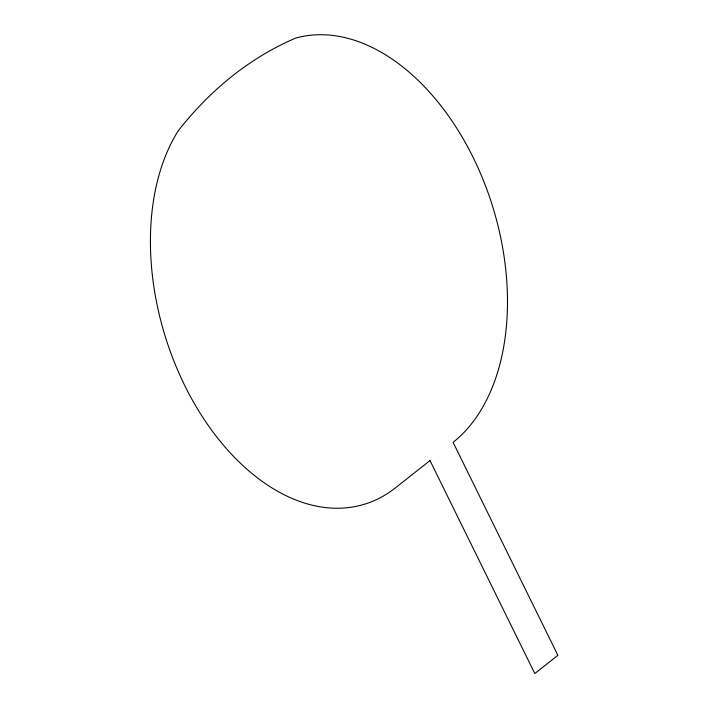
<?xml version="1.0" encoding="UTF-8"?>
<svg xmlns="http://www.w3.org/2000/svg" width="709" height="709" viewBox="0 0 709 709"><rect width="100%" height="100%" fill="white"/><g stroke="black" fill="none" stroke-linecap="round" stroke-linejoin="round"><path stroke-width="1.06" d="M430 460.558L395.374 487.898A219.613 141.295 72.9 0 1 198.112 409.908A219.613 141.295 72.9 0 1 178.198 130.837A639.022 411.114 72.9 0 1 295.644 38.091A219.613 141.295 72.9 0 1 484.664 183.622A219.613 141.295 72.9 0 1 453.078 442.336L557.886 655.32L534.799 673.55L430 460.558"/></g></svg>
